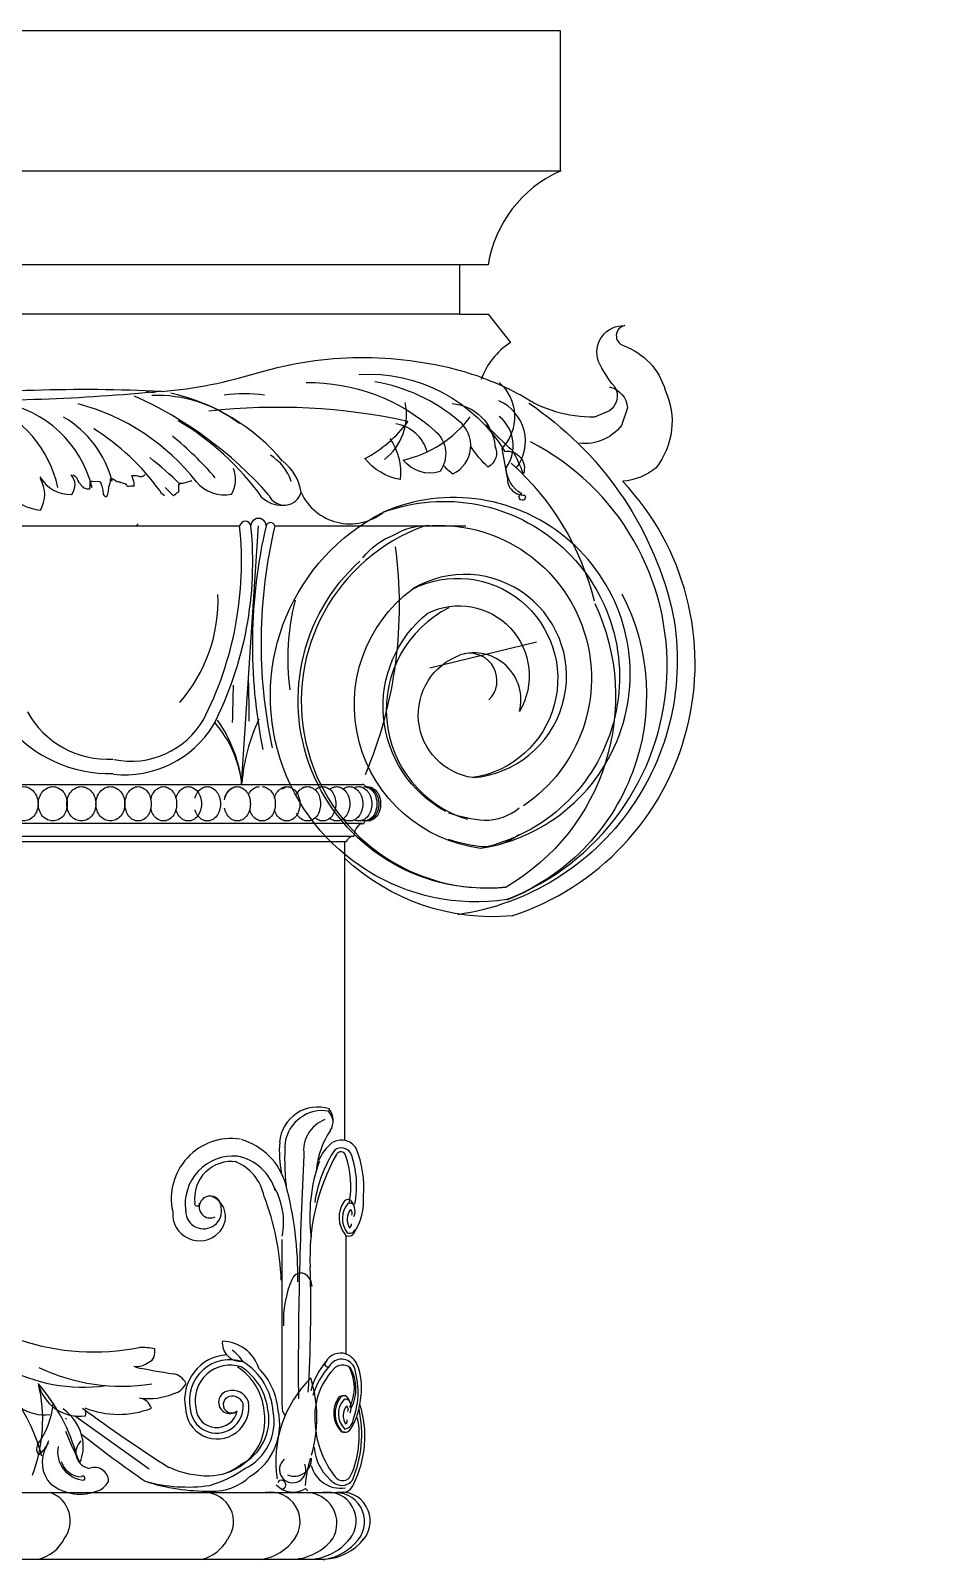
# Model space of a CAD drawing. Header units: millimetres. Extents: x -1550 to 1550, y 0 to 6000.
# Drawn here: x 909 to 1550, y 4912 to 6000 of the extents above; entities that cross this region are included whole.
import ezdxf

# ---------------------------------------------------------------- set-up
doc = ezdxf.new("R2010")
doc.units = ezdxf.units.MM
doc.layers.add('L-07细线', color=8, linetype='Continuous')

msp = doc.modelspace()

# ---------------------------------------------------------------- wipeouts: each hides what was drawn before it
at = {"color": 250, "lineweight": -3}
msp.add_wipeout([(-1549.9, 0.2), (-1549.9, 565.1), (-1493.5, 565.1), (-1493.5, 615.4), (-1485.1, 615.4), (-1462.9, 615.4), (-1421.5, 636.1), (-1385.7, 673.9), (-1368.5, 735.4), (-1348.5, 735.4), (-1348.5, 1041), (-1383.3, 1041), (-1403, 1103.7), (-1422.5, 1125), (-1460.1, 1147.7), (-1486.1, 1174.9), (-1501.7, 1200.5), (-1516.2, 1250), (-1549.9, 1250), (-1549.9, 1300), (-1173.5, 1300), (-1194.2, 1310.6), (-1212.2, 1326.9), (-1225.3, 1347.5), (-1232.5, 1370.5), (-1233.7, 1385.8), (-1233.4, 1393.3), (-1228.5, 1416.2), (-1217.4, 1437.9), (-1201.8, 1455.1), (-1181.7, 1468.1), (-1159.1, 1475.5), (-1167.7, 1479), (-1171.5, 1488), (-1167.6, 1497), (-1159.1, 1500.5), (-1151.4, 1503.1), (-1145, 1510.2), (-1143.1, 1518.3), (-1145.1, 1526.5), (-1150.3, 1532.6), (-1167.6, 1539.9), (-1171, 1548.5), (-1167.6, 1557), (-1158.5, 1561), (-1162.5, 1564), (-1169.9, 1571.5), (-1176.6, 1581.8), (-1181, 1593.4), (-1182.3, 1615.3), (-1173.1, 1639.6), (-1162.4, 1651.5), (-1145, 1661.5), (-1135.7, 1664), (-1126.7, 1670.3), (-1126.7, 1670.3), (-1118.3, 1688.7), (-1118.3, 1702), (-1100, 1702), (-1100, 4899.8), (-1108.6, 4899.8), (-1115.5, 4904.3), (-1117.7, 4912.4), (-1133.6, 4916.8), (-1145.9, 4927), (-1150.1, 4935.8), (-1149.7, 4945.6), (-1145.1, 4953.7), (-1136.7, 4959.2), (-1128.6, 4959.7), (-1128.7, 4960.3), (-1134.9, 4961.4), (-1139.9, 4968.5), (-1146.7, 4996.4), (-1145.6, 5013.4), (-1143.2, 5022.8), (-1143.9, 5029), (-1141.3, 5050.8), (-1133.4, 5058.6), (-1133.4, 5142), (-1133.4, 5143), (-1136.2, 5142.6), (-1139, 5144.9), (-1144.5, 5157.3), (-1145.6, 5170.8), (-1145, 5188.2), (-1142.3, 5200), (-1132.6, 5210.7), (-1132.5, 5411.2), (-1157.9, 5391.9), (-1198.1, 5374.9), (-1214.7, 5371.4), (-1251.4, 5370.4), (-1281.9, 5383.4), (-1324.8, 5414.8), (-1351.8, 5448), (-1375.9, 5503.3), (-1380.5, 5528.5), (-1381.3, 5563), (-1373.5, 5605.1), (-1361.4, 5635.3), (-1330.2, 5679.6), (-1353.9, 5689.2), (-1363.2, 5707.3), (-1365.2, 5725.2), (-1360.5, 5744.3), (-1349.4, 5763.7), (-1326.3, 5780.1), (-1326.7, 5786.8), (-1331.7, 5790.3), (-1330.8, 5790), (-1330.7, 5790.3), (-1320.5, 5787.3), (-1315.5, 5782.7), (-1311.9, 5771.5), (-1314.8, 5761.1), (-1320.5, 5751.9), (-1325.5, 5744.8), (-1326, 5737.6), (-1320.9, 5729.8), (-1315.5, 5727.5), (-1305.1, 5725.3), (-1292.9, 5726.5), (-1275.9, 5731.3), (-1257.4, 5741), (-1242.2, 5749.9), (-1230.1, 5753.4), (-1237.7, 5766.8), (-1237.7, 5766.8), (-1250.4, 5778.2), (-1242.4, 5788.4), (-1234.4, 5798.5), (-1214.1, 5798.5), (-1214.1, 5833.5), (-1237.7, 5833.5), (-1237.7, 5847), (-1251.6, 5873.3), (-1285.7, 5900.2), (-1285.7, 6000.2), (-699.9, 6000.2), (-700.1, 6000.2), (-114.2, 6000.2), (-114.2, 5900.2), (-148.4, 5873.3), (-162.3, 5847), (-162.3, 5833.5), (-185.9, 5833.5), (-185.9, 5798.5), (-165.6, 5798.5), (-157.6, 5788.4), (-149.6, 5778.2), (-162.3, 5766.8), (-162.3, 5766.8), (-169.9, 5753.4), (-157.8, 5749.9), (-142.6, 5741), (-124.1, 5731.3), (-107.1, 5726.5), (-94.9, 5725.3), (-84.5, 5727.5), (-79.1, 5729.8), (-74, 5737.6), (-74.5, 5744.8), (-79.5, 5751.9), (-85.2, 5761.1), (-88.1, 5771.5), (-84.5, 5782.7), (-79.4, 5787.3), (-69.3, 5790.3), (-69.2, 5790), (-68.3, 5790.3), (-73.3, 5786.8), (-73.7, 5780.1), (-50.5, 5763.7), (-39.5, 5744.3), (-34.8, 5725.2), (-36.8, 5707.3), (-46.1, 5689.2), (-69.8, 5679.6), (-38.6, 5635.3), (-26.5, 5605.1), (-18.7, 5563), (-19.5, 5528.5), (-24.1, 5503.3), (-48.1, 5448), (-75.2, 5414.8), (-118.1, 5383.4), (-148.6, 5370.4), (-185.3, 5371.4), (-201.9, 5374.9), (-242.1, 5391.9), (-267.5, 5411.2), (-267.4, 5210.7), (-257.7, 5200), (-255, 5188.2), (-254.4, 5170.8), (-255.5, 5157.3), (-261, 5144.9), (-263.8, 5142.6), (-266.6, 5143), (-266.6, 5142), (-266.6, 5058.6), (-258.7, 5050.8), (-256.1, 5029), (-256.8, 5022.8), (-254.4, 5013.4), (-253.3, 4996.4), (-260.1, 4968.5), (-265.1, 4961.4), (-271.3, 4960.3), (-271.4, 4959.7), (-263.3, 4959.2), (-254.9, 4953.7), (-250.3, 4945.6), (-249.9, 4935.8), (-254.1, 4927), (-266.4, 4916.8), (-282.3, 4912.4), (-284.5, 4904.3), (-291.4, 4899.8), (-300, 4899.8), (-300, 1702), (-275.7, 1702), (-275.7, 1688.7), (-267.2, 1670.3), (-267.2, 1670.3), (-258.3, 1664), (-249, 1661.5), (-231.6, 1651.5), (-220.9, 1639.6), (-211.6, 1615.3), (-213, 1593.4), (-217.4, 1581.8), (-224.1, 1571.5), (-231.5, 1564), (-235.5, 1561), (-226.4, 1557), (-223, 1548.5), (-226.4, 1539.9), (-243.7, 1532.6), (-248.9, 1526.5), (-250.9, 1518.3), (-249, 1510.2), (-242.6, 1503.1), (-234.9, 1500.5), (-226.4, 1497), (-222.5, 1488), (-226.3, 1479), (-234.9, 1475.5), (-212.3, 1468.1), (-192.2, 1455.1), (-176.6, 1437.9), (-165.5, 1416.2), (-160.6, 1393.3), (-160.3, 1385.8), (-161.5, 1370.5), (-168.7, 1347.5), (-181.8, 1326.9), (-199.8, 1310.6), (-220.5, 1300), (0, 1300), (220.5, 1300), (199.8, 1310.6), (181.8, 1326.9), (168.7, 1347.5), (161.5, 1370.5), (160.3, 1385.8), (160.6, 1393.3), (165.5, 1416.2), (176.6, 1437.9), (192.2, 1455.1), (212.3, 1468.1), (234.9, 1475.5), (226.3, 1479), (222.5, 1488), (226.4, 1497), (234.9, 1500.5), (242.6, 1503.1), (249, 1510.2), (250.9, 1518.3), (248.9, 1526.5), (243.7, 1532.6), (226.4, 1539.9), (223, 1548.5), (226.4, 1557), (235.5, 1561), (231.5, 1564), (224.1, 1571.5), (217.4, 1581.8), (213, 1593.4), (211.7, 1615.3), (220.9, 1639.6), (231.6, 1651.5), (249, 1661.5), (258.3, 1664), (267.3, 1670.3), (267.3, 1670.3), (275.7, 1688.7), (275.7, 1702), (300, 1702), (300, 4899.8), (291.4, 4899.8), (284.5, 4904.3), (282.3, 4912.4), (266.4, 4916.8), (254.1, 4927), (249.9, 4935.8), (250.3, 4945.6), (254.9, 4953.7), (263.3, 4959.2), (271.4, 4959.7), (271.3, 4960.3), (265.1, 4961.4), (260.1, 4968.5), (253.3, 4996.4), (254.4, 5013.4), (256.8, 5022.8), (256.1, 5029), (258.7, 5050.8), (266.6, 5058.6), (266.6, 5142), (266.6, 5143), (263.8, 5142.6), (261, 5144.9), (255.5, 5157.3), (254.4, 5170.8), (255, 5188.2), (257.7, 5200), (267.4, 5210.7), (267.5, 5411.2), (242.1, 5391.9), (201.9, 5374.9), (185.3, 5371.4), (148.6, 5370.4), (118.1, 5383.4), (75.2, 5414.8), (48.2, 5448), (24.1, 5503.3), (19.5, 5528.5), (18.7, 5563), (26.5, 5605.1), (38.6, 5635.3), (69.8, 5679.6), (46.1, 5689.2), (36.8, 5707.3), (34.8, 5725.2), (39.5, 5744.3), (50.6, 5763.7), (73.7, 5780.1), (73.3, 5786.8), (68.3, 5790.3), (69.2, 5790), (69.3, 5790.3), (79.5, 5787.3), (84.5, 5782.7), (88.1, 5771.5), (85.2, 5761.1), (79.5, 5751.9), (74.5, 5744.8), (74, 5737.6), (79.1, 5729.8), (84.5, 5727.5), (94.9, 5725.3), (107.1, 5726.5), (124.1, 5731.3), (142.6, 5741), (157.8, 5749.9), (169.9, 5753.4), (162.3, 5766.8), (162.3, 5766.8), (149.6, 5778.2), (157.6, 5788.4), (165.6, 5798.5), (185.9, 5798.5), (185.9, 5833.5), (162.3, 5833.5), (162.3, 5847), (148.4, 5873.3), (114.3, 5900.2), (114.3, 6000.2), (700.1, 6000.2), (699.9, 6000.2), (1285.8, 6000.2), (1285.8, 5900.2), (1251.6, 5873.3), (1237.7, 5847), (1237.7, 5833.5), (1214.1, 5833.5), (1214.1, 5798.5), (1234.4, 5798.5), (1242.4, 5788.4), (1250.4, 5778.2), (1237.7, 5766.8), (1237.7, 5766.8), (1230.1, 5753.4), (1242.2, 5749.9), (1257.4, 5741), (1275.9, 5731.3), (1292.9, 5726.5), (1305.1, 5725.3), (1315.5, 5727.5), (1320.9, 5729.8), (1326, 5737.6), (1325.5, 5744.8), (1320.5, 5751.9), (1314.8, 5761.1), (1311.9, 5771.5), (1315.5, 5782.7), (1320.6, 5787.3), (1330.7, 5790.3), (1330.8, 5790), (1331.7, 5790.3), (1326.7, 5786.8), (1326.3, 5780.1), (1349.5, 5763.7), (1360.5, 5744.3), (1365.2, 5725.2), (1363.2, 5707.3), (1353.9, 5689.2), (1330.2, 5679.6), (1361.4, 5635.3), (1373.5, 5605.1), (1381.3, 5563), (1380.5, 5528.5), (1375.9, 5503.3), (1351.9, 5448), (1324.8, 5414.8), (1281.9, 5383.4), (1251.4, 5370.4), (1214.7, 5371.4), (1198.1, 5374.9), (1157.9, 5391.9), (1132.5, 5411.2), (1132.6, 5210.7), (1142.3, 5200), (1145, 5188.2), (1145.6, 5170.8), (1144.5, 5157.3), (1139, 5144.9), (1136.2, 5142.6), (1133.4, 5143), (1133.4, 5142), (1133.4, 5058.6), (1141.3, 5050.8), (1143.9, 5029), (1143.2, 5022.8), (1145.6, 5013.4), (1146.7, 4996.4), (1139.9, 4968.5), (1134.9, 4961.4), (1128.7, 4960.3), (1128.6, 4959.7), (1136.7, 4959.2), (1145.1, 4953.7), (1149.7, 4945.6), (1150.1, 4935.8), (1145.9, 4927), (1133.6, 4916.8), (1117.7, 4912.4), (1115.5, 4904.3), (1108.6, 4899.8), (1100, 4899.8), (1100, 1702), (1118.3, 1702), (1118.3, 1688.7), (1126.8, 1670.3), (1126.8, 1670.3), (1135.7, 1664), (1145, 1661.5), (1162.4, 1651.5), (1173.1, 1639.6), (1182.4, 1615.3), (1181, 1593.4), (1176.6, 1581.8), (1169.9, 1571.5), (1162.5, 1564), (1158.5, 1561), (1167.6, 1557), (1171, 1548.5), (1167.6, 1539.9), (1150.3, 1532.6), (1145.1, 1526.5), (1143.1, 1518.3), (1145, 1510.2), (1151.4, 1503.1), (1159.1, 1500.5), (1167.6, 1497), (1171.5, 1488), (1167.7, 1479), (1159.1, 1475.5), (1181.7, 1468.1), (1201.8, 1455.1), (1217.4, 1437.9), (1228.5, 1416.2), (1233.4, 1393.3), (1233.7, 1385.8), (1232.5, 1370.5), (1225.3, 1347.5), (1212.2, 1326.9), (1194.2, 1310.6), (1173.5, 1300), (1549.9, 1300), (1549.9, 1250), (1516.2, 1250), (1501.7, 1200.5), (1486.1, 1174.9), (1460.1, 1147.7), (1422.5, 1125), (1403, 1103.7), (1383.3, 1041), (1348.5, 1041), (1348.5, 735.4), (1368.5, 735.4), (1385.7, 673.9), (1421.5, 636.1), (1462.9, 615.4), (1485.1, 615.4), (1493.5, 615.4), (1493.5, 565.1), (1549.9, 565.1), (1550.1, 0.2)], dxfattribs=at)

# ---------------------------------------------------------------- next in the draw order: linework, layer by layer
for p, q in [((1132.7, 5210.7), (1132.7, 5411.2)), ((1133.6, 5058.6), (1133.6, 5143))]:
    msp.add_line(p, q)
for points in [[(146.5, 5741, 0.278816), (168.4, 5778.2), (168.4, 5798.5), (188.7, 5798.5), (188.7, 5833.5), (168.4, 5833.5, 0.256033), (114.3, 5900.2), (114.3, 6000.2), (1285.8, 6000.2), (1285.8, 5900.2, 0.252271), (1234.6, 5833.5), (1214.3, 5833.5), (1214.3, 5798.5), (1234.6, 5798.5), (1250.6, 5778.2, 0.170797), (1229.7, 5751.9, 0.170797)], [(1324.7, 5746.8, -0.073171), (1313.2, 5764.9, -0.540491), (1331.9, 5790.3, 0.793357), (1331, 5776.1, -0.237833), (1360.7, 5744.3, -0.279144), (1354.1, 5689.2, -0.157928), (1330.4, 5679.6, -0.157928)], [(1002.3, 5743.4, 0.053579), (1071.4, 5757, -0.138602), (1214.7, 5758.4, -0.056477), (1257.5, 5741, -0.082311)], [(1324.7, 5746.8, -0.398494), (1321, 5729.8), (1310.3, 5725.2, -0.155793), (1257.5, 5741)], [(1251.6, 5370.4, -0.214195), (1132.7, 5411.2)]]:
    msp.add_lwpolyline(points, format="xyb")
for centre, radius, start, end in [((946.6, 4629.3), 1115.5, 87.1422, 96.4707), ((1193.1, 5549.9), 188.8, 288.0253, 43.3706), ((1130.2, 5198.4), 12.4, 32.6811, 78.4257), ((1072.2, 5177.3), 73.9, 354.9744, 22.1116), ((1106.3, 5167.1), 39.7, 326.0334, 5.4224), ((1135.5, 5146.6), 4.07, 229.6414, 335.0671), ((1128.3, 5045.3), 14.3, 22.6084, 68.552), ((1097.5, 5034.5), 47, 353.2481, 20.288), ((1094.9, 5031.1), 49.2, 350.2206, 357.5001), ((1071, 5000), 75.9, 333.6097, 17.4487), ((1130.2, 4939.9), 20.5, 321.0101, 99.5063), ((1130.5, 4969.1), 8.99, 259.6986, 341.4955), ((1116, 4951), 38.5, 273.6206, 321.4846), ((1112, 4950.5), 38.5, 278.0715, 279.587)]:
    msp.add_arc(centre, radius, start, end)
at = {"layer": 'L-07细线'}
for p, q in [((115.1, 5900.5), (1286.5, 5900.5)), ((1214.3, 5833.5), (800.8, 5833.5)), ((1214.3, 5798.5), (837.3, 5798.5)), ((938.9, 5684.2), (939.4, 5683.9)), ((939.4, 5683.9), (939.9, 5683.7)), ((939.9, 5683.7), (940.6, 5683.2)), ((940.6, 5683.2), (940.9, 5682.7)), ((940.9, 5682.7), (941.4, 5682.5)), ((941.4, 5682.5), (941.6, 5682)), ((941.6, 5682), (942.1, 5681.5)), ((942.1, 5681.5), (942.1, 5681)), ((942.1, 5681), (942.4, 5680.5)), ((942.4, 5680.5), (942.9, 5680.2)), ((942.9, 5680.2), (942.9, 5679)), ((942.9, 5679), (943.4, 5679)), ((943.4, 5679), (943.9, 5678.5)), ((943.9, 5678.5), (944.1, 5678)), ((951.3, 5679.3), (951.8, 5679.5)), ((951.3, 5674.8), (951.3, 5679.3)), ((951.8, 5679.5), (952.3, 5679.7)), ((952.3, 5679.7), (953, 5679.7)), ((953, 5679.7), (957.7, 5679.5)), ((957.7, 5679.5), (958.7, 5679)), ((958.7, 5679), (959.7, 5676)), ((964.7, 5675.3), (965.6, 5678.5)), ((965.6, 5678.5), (965.9, 5679.5)), ((965.9, 5681.2), (966.4, 5681.5)), ((965.9, 5679.5), (965.9, 5681.2)), ((966.4, 5681.5), (967.1, 5681.5)), ((967.1, 5681.5), (967.6, 5681.2)), ((967.6, 5681.2), (968.6, 5680.5)), ((968.6, 5680.5), (969.8, 5680)), ((969.8, 5680), (970.3, 5679.5)), ((970.3, 5679.5), (971.6, 5679.3)), ((971.6, 5679.3), (972.6, 5679)), ((972.6, 5679), (973.1, 5679)), ((973.1, 5679), (973.6, 5678.8)), ((973.6, 5678.8), (974.8, 5678.3)), ((974.8, 5678.3), (976, 5678)), ((981.2, 5683), (981, 5683.7)), ((981, 5683.7), (984.2, 5683.7)), ((981.5, 5682.2), (981.2, 5683)), ((982.5, 5679.5), (981.5, 5682.2)), ((982.7, 5678.5), (982.5, 5679.5)), ((982.7, 5676), (982.7, 5678.5)), ((984.2, 5683.7), (985.7, 5683.2)), ((985.7, 5683.2), (986.2, 5683.2)), ((986.2, 5683.2), (986.7, 5683)), ((986.7, 5683), (988.2, 5683)), ((988.2, 5683), (988.7, 5683.2)), ((988.7, 5683.2), (989.1, 5683.2)), ((989.1, 5683.2), (989.4, 5683.7)), ((989.4, 5683.7), (989.9, 5683.7)), ((989.9, 5683.7), (990.4, 5684.2)), ((990.4, 5684.2), (990.6, 5684.4)), ((1015.3, 5677.5), (1015.3, 5678.2)), ((1015.3, 5678.2), (1017.6, 5678.2)), ((1017.6, 5678.2), (1019.9, 5679)), ((1019.9, 5679), (1023, 5679.8)), ((1023, 5679.8), (1023.7, 5679.8)), ((944.1, 5678), (944.6, 5677.5)), ((944.6, 5677.5), (944.9, 5677)), ((944.9, 5677), (945.1, 5676.3)), ((945.1, 5676.3), (945.6, 5675.8)), ((945.6, 5675.8), (946.1, 5675.5)), ((946.1, 5675.5), (946.6, 5675)), ((946.6, 5675), (947.8, 5674.6)), ((947.8, 5674.6), (949.1, 5674.3)), ((949.1, 5674.3), (949.6, 5674.1)), ((949.6, 5674.1), (951, 5674.1)), ((951, 5674.1), (951.3, 5674.8)), ((959.7, 5676), (960.4, 5673.3)), ((960.4, 5673.3), (960.7, 5670.3)), ((960.7, 5670.3), (961.2, 5669.6)), ((961.2, 5669.6), (961.9, 5668.9)), ((961.9, 5668.9), (962.4, 5668.6)), ((962.4, 5668.6), (963.7, 5669.4)), ((963.7, 5669.4), (964.4, 5672.3)), ((964.4, 5672.3), (964.7, 5675.3)), ((976, 5678), (976.8, 5677.5)), ((976.8, 5677.5), (977.3, 5676.8)), ((977.3, 5676.8), (977.5, 5676.3)), ((977.5, 5676.3), (978, 5676)), ((978, 5676), (979, 5676)), ((979, 5676), (980.2, 5676.3)), ((980.2, 5676.3), (982.2, 5676.3)), ((982.2, 5676.3), (982.7, 5676)), ((1000.9, 5672.9), (1001.6, 5671.4)), ((1001.6, 5671.4), (1003.9, 5669.9)), ((1003.9, 5669.9), (1003.9, 5669.1)), ((1004.8, 5675.1), (1010.8, 5669.1)), ((1010.8, 5669.1), (1011.5, 5669.9)), ((1011.5, 5669.9), (1012.3, 5670.6)), ((1012.3, 5670.6), (1013.1, 5671.4)), ((1013.1, 5671.4), (1014.6, 5672.1)), ((1014.6, 5672.1), (1014.6, 5677.5)), ((1014.6, 5677.5), (1015.3, 5677.5)), ((886.5, 5647.8), (1057.8, 5647.8)), ((983.3, 5647.8), (984.1, 5647.8)), ((984.1, 5647.8), (985.6, 5649.3)), ((1070.9, 5647.8), (1058.9, 5463.9)), ((1082.9, 5647.8), (1218.7, 5647.8)), ((1193.1, 5546.9), (1269, 5565.3)), ((255.1, 5463.8), (1145.1, 5463.8)), ((255.1, 5436.3), (1145.1, 5436.3)), ((261.7, 5427.1), (1139.1, 5427.1)), ((267.3, 5423.2), (1133.6, 5423.2)), ((1132.7, 5411.2), (1132.7, 5423.2)), ((1087.8, 5140), (1087.9, 5021.8)), ((933.9, 5012.9), (934.6, 5012.2)), ((1132.4, 5003), (1130.2, 5003.1)), ((274, 4960), (1126.8, 4960)), ((283.4, 4912.6), (1118.6, 4912.6))]:
    msp.add_line(p, q, dxfattribs=at)
for points in [[(1142.7, 5755.6, -0.278828), (1246.4, 5700.8, -0.569479), (1259.7, 5684.8, 0.048956), (1252.1, 5701.2, -0.009812), (1233, 5719.7)], [(1105.1, 5749.8, -0.188385), (1197, 5715.3, 0.221203)], [(1213.6, 5722.6, 0.132842), (1154, 5750.4)], [(1242.4, 5749.9, -0.425612), (1244.4, 5703, 0.011196), (1248.3, 5681.8, 0.455307), (1260.6, 5669.8, -4.14875), (1258.7, 5670.6, -0.266647), (1247.4, 5689.2, 0.399713), (1242.5, 5725.7)], [(1320.8, 5746.8, -0.322783), (1333.9, 5731.8), (1329.5, 5719.2, -0.260015), (1299.7, 5706.6, -0.260015)], [(1208.9, 5734.8, -0.371939), (1239.4, 5704.7, -0.405473), (1234.6, 5689.7, -0.062902), (1222.3, 5704.2, 0.132842)], [(1263.5, 5735.2, -0.186418), (1365.2, 5589.7)], [(1146.9, 5695.7, 0.111413), (1177.6, 5722.1)], [(1200.4, 5686.5, -0.312172), (1174.2, 5694.7, 0.177118), (1221.9, 5725.4)], [(1197, 5715.3, -0.384918), (1200.4, 5686.5)], [(1164.7, 5710.1, -0.175361), (1172.1, 5680.8, -0.180934), (1146.9, 5695.7)], [(1202.8, 5690.9, 0.079774), (1209.6, 5684.9)], [(1251.1, 5692.4, -0.149462), (1310, 5594.6, -0.289154)], [(1329.8, 5599.5, -0.445797), (1247.8, 5381.9, -0.850552), (1159.7, 5657.4, -1.075913)], [(1159.9, 5657.5, -1.075913), (1229.2, 5418.4, -0.674065), (1180.7, 5602.9, -1.169786), (1223.8, 5468.7, -0.782705), (1214.8, 5556)], [(1145.4, 5625.1, -0.141031), (1167.8, 5641.4, -0.148741), (1193.2, 5648.1, -0.651484)], [(1194.8, 5648.2, -0.757341), (1259.7, 5448.7, -0.651484)], [(1310.6, 5592.6, -0.387916), (1247.5, 5390.9, -0.727688), (1143.4, 5622.8, -1.005835)], [(1204.4, 5444.6, -0.536167), (1191.7, 5585.8, -0.746775), (1256.9, 5515.8)], [(1365.2, 5589.7, -0.433511), (1213, 5371.2, -0.278353)], [(994.5, 5453, -0.030484), (995, 5454.9, -0.086744), (997, 5458.7, -0.105773), (1000.2, 5461.4, -0.124737), (1003.6, 5462.3, -0.124737)], [(1003.6, 5462.3, -0.124737), (1007, 5461.4, -0.105773), (1010.2, 5458.7, -0.086744), (1012.2, 5454.9, -0.076846), (1012.9, 5450.1, -0.076846), (1012.2, 5445.3, -0.086744), (1010.2, 5441.4, -0.105773), (1007, 5438.7, -0.124737), (1003.6, 5437.9, -0.124737), (1000.2, 5438.7, -0.105773), (997, 5441.4, -0.086744), (995, 5445.3, -0.030484), (994.5, 5447.1, -0.076846)], [(1012.4, 5454, -0.014029), (1012.7, 5454.9, -0.086744), (1014.7, 5458.7, -0.105773), (1017.8, 5461.4, -0.124737), (1021.3, 5462.3, -0.124737)], [(1021.3, 5462.3, -0.124737), (1024.7, 5461.4, -0.105773), (1027.9, 5458.7, -0.086744), (1029.8, 5454.9, -0.076846), (1030.6, 5450.1, -0.076846), (1029.8, 5445.3, -0.086744), (1027.9, 5441.4, -0.105773), (1024.7, 5438.7, -0.124737), (1021.3, 5437.9, -0.124737), (1017.8, 5438.7, -0.105773), (1014.7, 5441.4, -0.086744), (1012.7, 5445.3, -0.014029), (1012.4, 5446.1, -0.076846)], [(1026, 5454.2, -0.010757), (1026.2, 5454.9, -0.086744), (1028.2, 5458.7, -0.105773), (1031.3, 5461.4, -0.124737), (1034.8, 5462.3, -0.124737)], [(1034.8, 5462.3, -0.124737), (1038.2, 5461.4, -0.105773), (1041.4, 5458.7, -0.086744), (1043.4, 5454.9, -0.076846), (1044.1, 5450.1, -0.076846), (1043.4, 5445.3, -0.086744), (1041.4, 5441.4, -0.105773), (1038.2, 5438.7, -0.124737), (1034.8, 5437.9, -0.124737), (1031.3, 5438.7, -0.105773), (1028.2, 5441.4, -0.086744), (1026.2, 5445.3, -0.010757), (1026, 5445.9, -0.076846)], [(1047, 5453, -0.030484), (1047.5, 5454.9, -0.086744), (1049.5, 5458.7, -0.105773), (1052.7, 5461.4, -0.124737), (1056.1, 5462.3, -0.124737)], [(1056.1, 5462.3, -0.124737), (1059.5, 5461.4, -0.105773), (1062.7, 5458.7, -0.086744), (1064.7, 5454.9, -0.076846), (1065.4, 5450.1, -0.076846), (1064.7, 5445.3, -0.086744), (1062.7, 5441.4, -0.105773), (1059.5, 5438.7, -0.124737), (1056.1, 5437.9, -0.124737), (1052.7, 5438.7, -0.105773), (1049.5, 5441.4, -0.086744), (1047.5, 5445.3, -0.030484), (1047, 5447.1, -0.076846)], [(1047.1, 5454.3, -0.010088), (1047.3, 5454.9, -0.086744), (1049.3, 5458.7, -0.105773), (1052.4, 5461.4, -0.124737), (1055.9, 5462.3, -0.124737)], [(1064, 5456.8, -0.044648), (1065.2, 5458.7, -0.105773), (1068.3, 5461.4, -0.124737), (1071.8, 5462.3, -0.124737)], [(1073.8, 5462.3, -0.124737), (1077.2, 5461.4, -0.105773), (1080.4, 5458.7, -0.086744), (1082.4, 5454.9, -0.076846), (1083.1, 5450.1, -0.076846), (1082.4, 5445.3, -0.086744), (1080.4, 5441.4, -0.105773), (1077.2, 5438.7, -0.124737), (1073.8, 5437.9, -0.124737), (1070.3, 5438.7, -0.105773), (1067.2, 5441.4, -0.086744), (1065.2, 5445.3, -0.014029), (1064.9, 5446.1, -0.076846)], [(1082.5, 5454.2, -0.010757), (1082.7, 5454.9, -0.086744), (1084.7, 5458.7, -0.105773), (1087.9, 5461.4, -0.124737), (1091.3, 5462.3, -0.124737)], [(1091.3, 5462.3, -0.124737), (1094.8, 5461.4, -0.105773), (1097.9, 5458.7, -0.086744), (1099.9, 5454.9, -0.076846), (1100.7, 5450.1, -0.076846), (1099.9, 5445.3, -0.086744), (1097.9, 5441.4, -0.105773), (1094.8, 5438.7, -0.124737), (1091.3, 5437.9, -0.124737), (1087.9, 5438.7, -0.105773), (1084.7, 5441.4, -0.086744), (1082.7, 5445.3, -0.010757), (1082.5, 5445.9, -0.076846)], [(1088, 5460.7, -0.032083), (1089.1, 5461.4, -0.124737), (1092.5, 5462.3, -0.124737)], [(1098.3, 5456.8, -0.044648), (1099.5, 5458.7, -0.105773), (1102.6, 5461.4, -0.124737), (1106.1, 5462.3, -0.124737)], [(1106.1, 5462.3, -0.124737), (1109.5, 5461.4, -0.105773), (1112.7, 5458.7, -0.086744), (1114.6, 5454.9, -0.076846), (1115.4, 5450.1, -0.076846), (1114.6, 5445.3, -0.086744), (1112.7, 5441.4, -0.105773), (1109.5, 5438.7, -0.124737), (1106.1, 5437.9, -0.124737), (1102.6, 5438.7, -0.105773), (1099.5, 5441.4, -0.044648), (1098.3, 5443.3, -0.076846)], [(1102.3, 5461.5, -0.116254), (1105.5, 5462.3, -0.124737)], [(1112.1, 5460.5, -0.042432), (1113.5, 5461.4, -0.124737), (1116.9, 5462.3, -0.124737)], [(1116.9, 5462.3, -0.124737), (1120.4, 5461.4, -0.105773), (1123.5, 5458.7, -0.086744), (1125.5, 5454.9, -0.076846), (1126.3, 5450.1, -0.076846), (1125.5, 5445.3, -0.086744), (1123.5, 5441.4, -0.105773), (1120.4, 5438.7, -0.124737), (1116.9, 5437.9, -0.124737), (1113.5, 5438.7, -0.042432), (1112.1, 5439.7, -0.086744)], [(1122.3, 5460.7, -0.032083), (1123.4, 5461.4, -0.124737), (1126.8, 5462.3, -0.124737)], [(1126.8, 5462.3, -0.124737), (1130.3, 5461.4, -0.105773), (1133.4, 5458.7, -0.086744), (1135.4, 5454.9, -0.076846), (1136.2, 5450.1, -0.076846), (1135.4, 5445.3, -0.086744), (1133.4, 5441.4, -0.105773), (1130.3, 5438.7, -0.124737), (1126.8, 5437.9, -0.124737), (1123.4, 5438.7, -0.032083), (1122.3, 5439.4, -0.086744)], [(1131.5, 5460.6, -0.035057), (1132.6, 5461.4, -0.124737), (1136.1, 5462.3, -0.124737)], [(1136.1, 5462.3, -0.124737), (1139.5, 5461.4, -0.105773), (1142.7, 5458.7, -0.086744), (1144.7, 5454.9, -0.076846), (1145.4, 5450.1, -0.076846), (1144.7, 5445.3, -0.086744), (1142.7, 5441.4, -0.105773), (1139.5, 5438.7, -0.124737), (1136.1, 5437.9, -0.124737), (1132.6, 5438.7, -0.035057), (1131.5, 5439.5, -0.086744)], [(1139.3, 5461.5, -0.116254), (1142.5, 5462.3, -0.124737)], [(1142.5, 5462.3, -0.124737), (1145.9, 5461.4, -0.105773), (1149.1, 5458.7, -0.086744), (1151.1, 5454.9, -0.076846), (1151.8, 5450.1, -0.076846), (1151.1, 5445.3, -0.086744), (1149.1, 5441.4, -0.105773), (1145.9, 5438.7, -0.124737), (1142.5, 5437.9, -0.116254), (1139.3, 5438.6, -0.105773)], [(1146.2, 5462.3, -0.124737), (1149.6, 5461.4, -0.105773), (1152.8, 5458.7, -0.086744), (1154.7, 5454.9, -0.076846), (1155.5, 5450.1, -0.076846), (1154.7, 5445.3, -0.086744), (1152.8, 5441.4, -0.105773), (1149.6, 5438.7, -0.124737), (1146.2, 5437.9, -0.086641), (1143.7, 5438.3, -0.070041)], [(1147.5, 5462.3, -0.124737), (1150.9, 5461.4, -0.105773), (1154, 5458.7, -0.086744), (1156, 5454.9, -0.076846), (1156.8, 5450.1, -0.076846), (1156, 5445.3, -0.086744), (1154, 5441.4, -0.105773), (1150.9, 5438.7, -0.124737), (1147.5, 5437.9, -0.059904), (1145.7, 5438.1, -0.021059)], [(1147.5, 5462.3, -0.146448), (1152.2, 5461.4, -0.105773), (1155.4, 5458.7, -0.086744), (1157.4, 5454.9, -0.076846), (1158.1, 5450.1, -0.076846), (1157.4, 5445.3, -0.086744), (1155.4, 5441.4, -0.105773), (1152.2, 5438.7, -0.124737), (1148.8, 5437.9, -0.059904), (1147.1, 5438.1, -0.021059)], [(1256.8, 5446.9, -0.163863), (1231.8, 5438.1, -0.04872), (1206.7, 5443.4, -0.746775)], [(1256.4, 5428.1, -0.163863), (1231.4, 5419.4, -0.04872), (1206.3, 5424.6, -0.746775)]]:
    msp.add_lwpolyline(points, format="xyb", dxfattribs=at)
for points in [[(904, 5462.3, -0.114439), (907.9, 5461.4, -0.10373), (911.3, 5458.7, -0.091479), (913.5, 5454.8, -0.08437), (914.3, 5450.1, -0.08437), (913.5, 5445.3, -0.091479), (911.3, 5441.4, -0.10373), (907.9, 5438.8, -0.114439), (904, 5437.9, -0.114439), (900.2, 5438.8, -0.10373), (896.7, 5441.4, -0.091479), (894.5, 5445.3, -0.08437), (893.7, 5450.1, -0.08437), (894.5, 5454.8, -0.091479), (896.7, 5458.7, -0.10373), (900.2, 5461.4, -0.114439)], [(924.8, 5462.3, -0.114439), (928.7, 5461.4, -0.10373), (932.1, 5458.7, -0.091479), (934.3, 5454.8, -0.08437), (935.1, 5450.1, -0.08437), (934.3, 5445.3, -0.091479), (932.1, 5441.4, -0.10373), (928.7, 5438.8, -0.114439), (924.8, 5437.9, -0.114439), (921, 5438.8, -0.10373), (917.5, 5441.4, -0.091479), (915.3, 5445.3, -0.08437), (914.5, 5450.1, -0.08437), (915.3, 5454.8, -0.091479), (917.5, 5458.7, -0.10373), (921, 5461.4, -0.114439)], [(945.1, 5462.3, -0.114439), (949, 5461.4, -0.10373), (952.4, 5458.7, -0.091479), (954.6, 5454.8, -0.08437), (955.4, 5450.1, -0.08437), (954.6, 5445.3, -0.091479), (952.4, 5441.4, -0.10373), (949, 5438.8, -0.114439), (945.1, 5437.9, -0.114439), (941.2, 5438.8, -0.10373), (937.8, 5441.4, -0.091479), (935.6, 5445.3, -0.08437), (934.8, 5450.1, -0.08437), (935.6, 5454.8, -0.091479), (937.8, 5458.7, -0.10373), (941.2, 5461.4, -0.114439)], [(965.8, 5462.3, -0.114439), (969.6, 5461.4, -0.10373), (973.1, 5458.7, -0.091479), (975.3, 5454.8, -0.08437), (976.1, 5450.1, -0.08437), (975.3, 5445.3, -0.091479), (973.1, 5441.4, -0.10373), (969.6, 5438.8, -0.114439), (965.8, 5437.9, -0.114439), (961.9, 5438.8, -0.10373), (958.5, 5441.4, -0.091479), (956.3, 5445.3, -0.08437), (955.5, 5450.1, -0.08437), (956.3, 5454.8, -0.091479), (958.5, 5458.7, -0.10373), (961.9, 5461.4, -0.114439)], [(985.5, 5462.3, -0.124737), (988.9, 5461.4, -0.105773), (992.1, 5458.7, -0.086744), (994.1, 5454.9, -0.076846), (994.8, 5450.1, -0.076846), (994.1, 5445.3, -0.086744), (992.1, 5441.4, -0.105773), (988.9, 5438.7, -0.124737), (985.5, 5437.9, -0.124737), (982, 5438.7, -0.105773), (978.9, 5441.4, -0.086744), (976.9, 5445.3, -0.076846), (976.1, 5450.1, -0.076846), (976.9, 5454.9, -0.086744), (978.9, 5458.7, -0.105773), (982, 5461.4, -0.124737)]]:
    msp.add_lwpolyline(points, format="xyb", close=True, dxfattribs=at)
for centre, radius, start, end in [((867.7, 7103.9), 1366.7, 268.5031, 275.6145), ((846.9, 5657.2), 83.5, 12.4482, 68.8437), ((874.5, 5656.1), 80.5, 13.5149, 80.5995), ((902.4, 5581.7), 158.2, 37.9827, 75.1738), ((869.4, 5485.8), 278.5, 41.3457, 65.962), ((984.2, 5608.5), 134.7, 84.4324, 86.9166), ((998.4, 5643.3), 97.4, 52.606, 91.8488), ((976.7, 5599.9), 146, 40.1095, 77.3035), ((1061.1, 5641.5), 100.3, 81.8343, 98.1657), ((1136, 5727), 40.5, 307.8611, 12.3926), ((1230.1, 5708.1), 31.1, 321.8351, 66.8763), ((895.2, 5661.1), 74.1, 14.2705, 59.7677), ((915, 5554.5), 195.1, 35.6092, 59.5405), ((1084.6, 5299.6), 432.6, 77.5941, 96.4613), ((1200.2, 5705), 22.1, 295.0661, 52.6327), ((863.4, 5573.3), 169.8, 35.9388, 57.7405), ((857, 5523.6), 242.4, 40.8454, 50.9028), ((1164.5, 5693), 27.8, 14.7727, 80.7169), ((1183.3, 5548.5), 178.7, 291.1897, 62.9014), ((810.2, 5465.1), 295.3, 45.9954, 51.5718), ((1061.5, 5668.4), 34.8, 18.4686, 58.5695), ((1067.2, 5666.4), 34.8, 8.8537, 52.3781), ((937.2, 5695), 24.8, 209.7412, 272.5789), ((896.5, 5670.2), 22.5, 330.1206, 29.8794), ((929.9, 5676.9), 10.7, 321.649, 42.17), ((1047, 5696.2), 26.3, 220.6459, 280.8675), ((1034, 5681), 20.9, 329.313, 21.4903), ((920.8, 5699.1), 40.4, 224.9488, 263.1141), ((1087.2, 5682.1), 19.5, 225.9304, 273.5323), ((1089.6, 5674.9), 12.3, 204.8887, 344.9435), ((1136.3, 5687.6), 38.3, 204.5866, 308.0319), ((1210.2, 5542.5), 125.5, 278.7092, 113.6342), ((812.7, 5622.3), 246.4, 332.7204, 5.9511), ((812.8, 5622.1), 254.3, 332.9024, 5.8058), ((1061.8, 5647), 4.12, 11.831, 168.169), ((1071.2, 5647.8), 5.38, 359.9057, 180.0943), ((1439.7, 5563.2), 372.9, 166.8785, 191.5358), ((1430.5, 5564.5), 357.5, 166.5219, 192.0595), ((1079.7, 5646.9), 3.28, 16.6611, 163.3389), ((1234.3, 5522.9), 132.7, 109.8793, 275.7039), ((861.9, 5590.9), 309.6, 337.2121, 7.8152), ((1218, 5540.9), 72.4, 274.6, 121.0349), ((931.3, 5595), 111.1, 319.0015, 2.0632), ((1259.6, 5553.2), 167.6, 165.5816, 187.5372), ((1243.5, 5517), 81.4, 116.8767, 253.1883), ((1224.5, 5524.1), 33.4, 345.5978, 106.8765), ((1221.5, 5537.8), 19.4, 314.7801, 101.4497), ((524.3, 5513), 540.3, 359.574, 2.6301), ((345.9, 5537.8), 707.4, 357.576, 359.7343), ((963.8, 5547), 65.2, 208.8367, 273.368), ((965.5, 5567.1), 95.5, 219.8858, 271.3475), ((975.7, 5545.2), 74.5, 264.0067, 328.4488), ((980.5, 5540.1), 59.7, 258.2717, 330.0617), ((978.7, 5454.8), 81.2, 7.0597, 40.8784), ((961.3, 5452.6), 98.8, 7.0427, 35.3053), ((1188.4, 5454.8), 129.4, 154.6248, 175.5808), ((1145, 5461.2), 2.65, 17.769, 91.3865), ((1149.4, 5427.1), 10.3, 120.1924, 180.7123), ((1145.1, 5437.6), 1.76, 241.4476, 9.3969), ((1139.1, 5421.1), 5.91, 90.0685, 159.9958), ((1113.3, 5207.1), 27.2, 72.2481, 175.0352), ((1111.3, 5224.7), 13.1, 327.026, 38.6487), ((1116.6, 5205.1), 26.7, 80.3523, 171.2536), ((1126.7, 5203.5), 23.4, 110.7005, 188.3343), ((1108.7, 5221.7), 15.7, 9.1341, 37.9831), ((1051.8, 5169.2), 42.7, 81.6151, 192.4127), ((1046.4, 5167.1), 45.8, 15.5645, 74.0751), ((1169.1, 5185.3), 56.8, 145.3427, 174.7358), ((1130.2, 5198.4), 12.4, 78.4257, 121.0684), ((1053.1, 5165.4), 34.1, 84.9094, 188.6068), ((1164.5, 5203.2), 78.5, 175.4802, 191.7668), ((1255.6, 5197.3), 165.8, 175.7669, 186.6702), ((3907, 5049.3), 2807.5, 176.9209, 180.4613), ((1258.3, 5127.8), 150.5, 151.0481, 182.7751), ((1201.6, 5153.5), 91.3, 146.5503, 171.8387), ((1145, 5182.8), 33.8, 129.075, 156.9144), ((1130.1, 5197.5), 7.84, 31.4053, 126.8914), ((1129.8, 5199.1), 3.45, 14.3947, 154.9609), ((1072.2, 5178.3), 64.7, 348.9728, 19.625), ((1072.2, 5178.3), 68.8, 348.9728, 19.625), ((1072.2, 5178.3), 68.8, 348.9728, 19.625), ((1052, 5169.2), 26.4, 82.3396, 186.7826), ((1042, 5164.2), 33.8, 11.0659, 68.184), ((1049.4, 5164.7), 35.3, 17.0104, 79.0543), ((1224.5, 5156.7), 116.8, 160.3831, 187.2493), ((1969.2, 5100.9), 861.4, 174.0286, 174.0945), ((1038.8, 5152.5), 50.2, 348.5549, 30.5959), ((845.4, 5113.9), 253.8, 359.1022, 14.9719), ((1036.8, 5163.2), 7.79, 358.5202, 297.295), ((1032.1, 5156.3), 15.6, 312.6691, 65.9848), ((903.1, 5104.5), 184.4, 2.0513, 21.0162), ((1148.2, 5155.9), 19.7, 146.3131, 218.8468), ((1135.1, 5164.6), 4.01, 75.0994, 145.0424), ((1129.5, 5160.4), 10.4, 337.7473, 50.7172), ((1029.2, 5158.3), 19.1, 174.9389, 315.1844), ((1032.1, 5160.5), 12.8, 180.7624, 11.2364), ((1027.5, 5165.7), 1.79, 168.9362, 7.1857), ((1147.8, 5155), 16.9, 139.515, 216.9242), ((1145.7, 5154.3), 11.4, 141.5433, 211.9759), ((1136.2, 5162.7), 3.31, 5.2487, 109.7149), ((1134, 5158.8), 3.83, 337.5839, 41.7539), ((1135.9, 5148.7), 4.18, 247.6735, 339.1712), ((1134.2, 5150.9), 3.12, 307.3805, 7.8323), ((1101.4, 5109.6), 6.58, 55.6189, 158.986), ((1097.9, 5106.2), 11.4, 2.3447, 50.8161), ((96, 5092), 1012.4, 356.5699, 1.6104), ((1160.3, 5082.6), 71.4, 155.7099, 183.1567), ((954.2, 5226.7), 166.6, 251.4941, 281.1512), ((988, 5022.4), 40.9, 76.7411, 92.2674), ((981.4, 5060.8), 16.1, 345.0218, 5.1417), ((1058.5, 5066.6), 13.1, 174.5818, 270.2204), ((1044.7, 5039.6), 28.2, 18.1412, 88.2946), ((1036.7, 5038.9), 27.4, 31.0892, 54.7927), ((1129.6, 5047.2), 12.1, 70.7009, 151.0916), ((946.5, 5151.4), 116.4, 240.7187, 277.907), ((974, 5174), 138.3, 244.7089, 278.8024), ((984.2, 5064.3), 14.5, 262.9196, 307.8167), ((1076.7, 5499.8), 460, 258.3378, 261.7266), ((990.9, 5058.9), 6.46, 290.691, 339.2645), ((1050.5, 5026.2), 31.9, 93.3257, 190.8272), ((1050.9, 5025.6), 29, 71.4807, 191.2653), ((1051.3, 5025.4), 25.3, 72.4859, 191.1305), ((1032.5, 5013.7), 43, 5.6282, 56.4939), ((1035.2, 5013.7), 43, 5.6282, 56.4939), ((1036.3, 5014.5), 45.4, 3.7648, 58.3095), ((1037.6, 5015), 47.6, 4.0128, 44.6177), ((1162, 5017.8), 55.6, 140.6907, 164.7711), ((1164.5, 5012), 57.3, 138.3039, 162.5628), ((1159.9, 5014.2), 48.7, 136.9467, 187.8438), ((1120.5, 5051.5), 2.09, 134.2377, 298.93), ((1130.3, 5044.9), 10, 27.3454, 148.6159), ((1131.2, 5041.8), 9.01, 51.8621, 140.5764), ((1108.2, 5034.7), 31.2, 333.4467, 28.4161), ((1109.3, 5034), 31.2, 333.4467, 28.4161), ((1084.2, 5031.6), 57.9, 340.7675, 18.035), ((918.5, 5045.6), 30.2, 193.3386, 278.1574), ((787.9, 4951.1), 133.7, 15.1312, 40.7537), ((807.9, 5011.8), 109.7, 339.0246, 13.6278), ((943.8, 5044.6), 30.2, 193.2859, 278.1048), ((813.2, 4950.2), 133.7, 15.0785, 40.7011), ((1008.2, 5032.1), 12.7, 27.3765, 79.5729), ((1008, 5042.7), 12.5, 283.4368, 337.4714), ((1166.4, 4982.3), 82.9, 134.2711, 188.6161), ((1019.2, 5013.3), 93.5, 343.4182, 17.5654), ((985.3, 5017.4), 10, 15.7295, 83.1059), ((993.1, 5071.7), 44.8, 262.3476, 293.3741), ((1050.8, 5024.3), 8.04, 100.0705, 310.6577), ((1052, 5022.6), 5.93, 105.5013, 312.1518), ((1052.6, 5020.5), 12.2, 21.3988, 105.5013), ((1052.6, 5020.5), 8.16, 21.3988, 105.5013), ((1144.2, 5016.8), 19.5, 146.0871, 224.3376), ((1145.4, 5016.3), 19.7, 146.3131, 218.8468), ((1132.2, 5020.9), 8.06, 91.6427, 120.9689), ((1143.3, 5016), 15.3, 137.3399, 225.4983), ((1132.3, 5024.9), 4.01, 75.0994, 145.0424), ((1133.3, 5023.1), 3.31, 5.2487, 109.7149), ((1126.7, 5020.7), 10.4, 337.7473, 50.7172), ((867.9, 5028.3), 57.3, 323.4672, 355.139), ((911.5, 4991.1), 35.2, 11.2218, 53.8811), ((-5146.8, -3552.2), 10509.2, 54.24953, 54.60429), ((1549.3, 5836.7), 1015.4, 233.5409, 237.7485), ((971.7, 5080.7), 65, 248.2353, 290.9992), ((943, 5016.4), 5.35, 341.2974, 30.9207), ((1041.8, 5020.8), 22.6, 180.4662, 10.4436), ((1041.4, 5021.2), 18.9, 182.5431, 6.939), ((1041.4, 5021.2), 14.9, 183.3378, 348.6025), ((1036.6, 5011.5), 39.2, 286.618, 9.3537), ((1043.7, 5011.7), 34.9, 295.7147, 10.299), ((1045.3, 5010.4), 37, 296.0203, 10.9261), ((1043.9, 5008.4), 42.4, 300.3369, 13.6006), ((1097.9, 5021), 10, 175.4146, 219.6354), ((1142.9, 5014.7), 11.4, 141.5433, 211.9759), ((1131.1, 5019.2), 3.83, 337.5839, 41.7539), ((1094.9, 5031.1), 49.2, 328.0221, 350.2206), ((1062.7, 5001.4), 82, 336.6472, 12.6668), ((1123.2, 5077.7), 203.3, 201.3445, 208.2365), ((1178.2, 5012.5), 66.8, 184.1978, 218.2368), ((1132.8, 5007.6), 4.61, 232.9268, 326.8788), ((1130.7, 5013.1), 8.17, 283.7277, 355.8765), ((1131.3, 5011.3), 3.12, 307.3805, 7.8323), ((1073.2, 5000.5), 69.7, 336.247, 10.445), ((920.3, 4991.1), 7.04, 154.0346, 215.5021), ((896.3, 5008.7), 28.7, 311.1519, 332.496), ((939.6, 4981.5), 22.4, 149.7536, 223.5543), ((966.2, 4976.9), 48.7, 155.7361, 161.9602), ((952.5, 4988.5), 11.3, 132.5887, 262.8035), ((917.7, 4993), 28.8, 336.5615, 9.9007), ((1390.4, 5557), 711.7, 231.3154, 235.8238), ((948.3, 4989), 20.1, 169.3216, 266.2637), ((945.4, 4986.6), 15.3, 196.7978, 268.3487), ((1095.5, 4976.5), 9.45, 130.0847, 22.8792), ((1096.6, 4984), 12.3, 247.1423, 2.5315), ((1187.4, 4959.8), 83.1, 162.6812, 176.2897), ((1144.7, 4994.5), 33.9, 183.5093, 235.5989), ((946.1, 4970.2), 1.59, 306.3795, 133.099), ((954.5, 4967.9), 10, 2.9264, 109.9741), ((1035.5, 5040), 68, 245.7129, 270.5757), ((1036.3, 5006.9), 34.9, 269.8546, 311.109), ((1010.8, 5050.2), 88.9, 286.7741, 304.7965), ((1039, 4998.4), 37.4, 266.9874, 314.7037), ((1014, 5025.3), 68.7, 314.5635, 314.5773), ((1129.4, 4984.5), 21.3, 194.0735, 279.3375), ((1131, 4975), 6.51, 215.7231, 336.8233), ((944.2, 4992.5), 33.6, 231.629, 293.1361), ((951.7, 4974.6), 14.3, 293.9161, 334.3767), ((1034.4, 5100.6), 139.5, 251.6781, 271.0775), ((1020.7, 5077.5), 113.5, 254.5707, 277.9568), ((1079.8, 4939.3), 21, 324.1704, 99.7666), ((1095.9, 4977.4), 17, 224.7236, 301.0751), ((1087.5, 4965.6), 3.16, 275.7502, 147.5983), ((1096.3, 4953.2), 12.8, 38.12, 49.2846), ((1120.2, 4939.9), 20.5, 321.0101, 99.5063), ((1130.5, 4974.6), 9.45, 238.7553, 322.9192), ((915.7, 4939.9), 21.5, 323.3072, 69.4112), ((1032.8, 4939.4), 20.6, 322.9366, 89.2177), ((1105.2, 4938.2), 21.8, 329.0628, 91.4537), ((1126.2, 4939.4), 20.5, 321.0101, 99.5063), ((907.3, 4940.6), 29, 284.9159, 332.0844), ((1023.7, 4940.5), 28.9, 283.9411, 331.9996), ((1067.5, 4948.3), 36.3, 279.709, 324.0551), ((1093.8, 4951), 38.5, 273.5479, 321.4846), ((1106, 4951), 38.5, 273.5479, 321.4846), ((1112, 4950.5), 38.5, 279.9206, 321.4846)]:
    msp.add_arc(centre, radius, start, end, dxfattribs=at)

doc.saveas('drawing.dxf')
